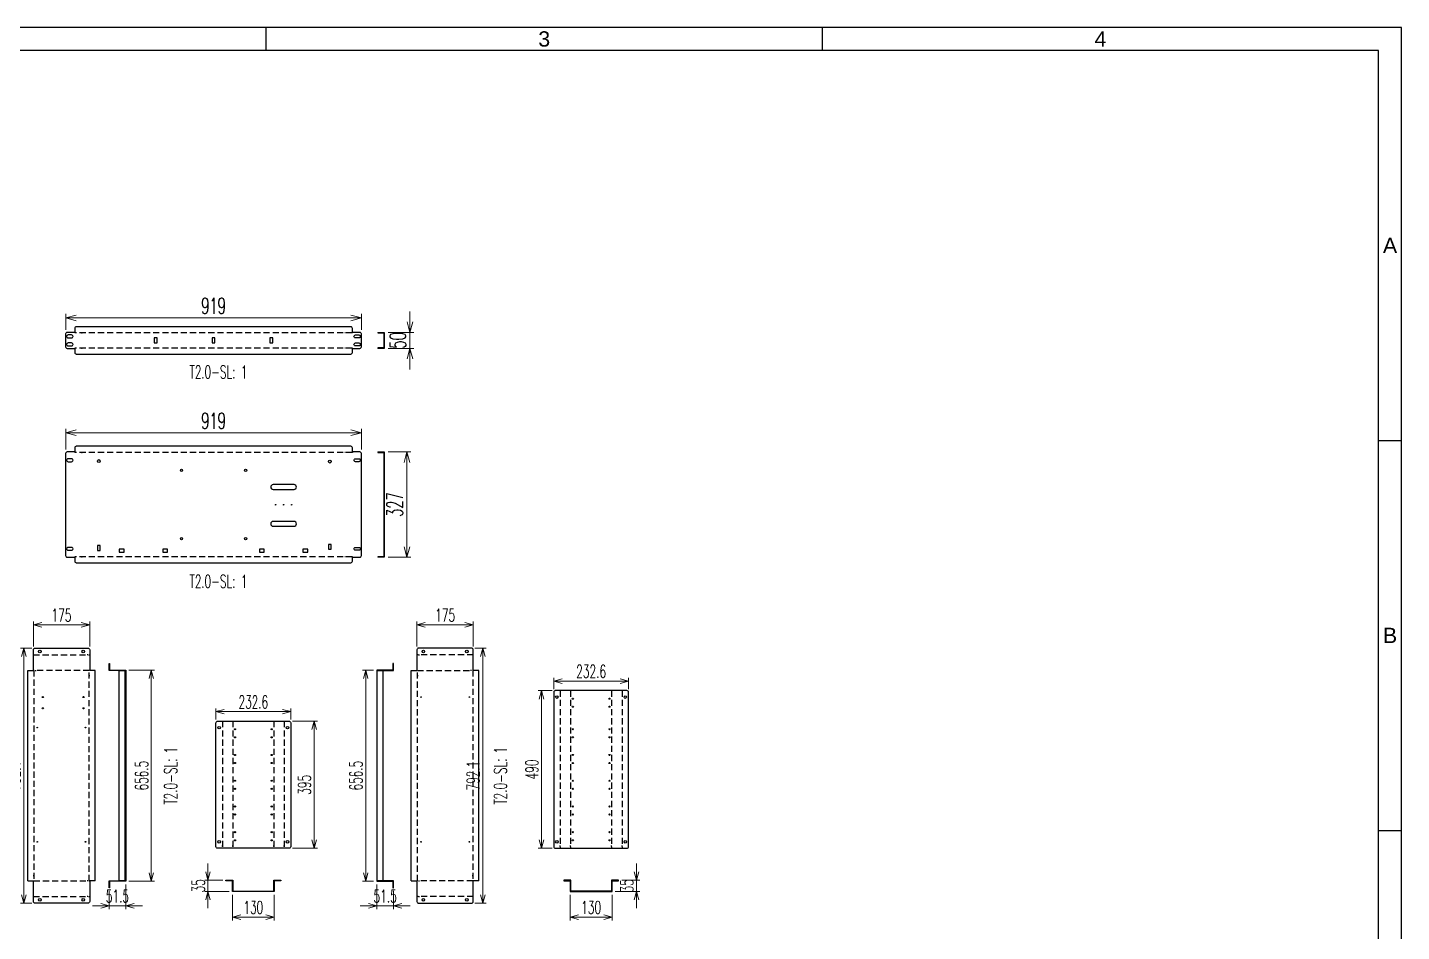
# Model space of a CAD drawing. Header units: millimetres. Extents: x 173893 to 258446, y -176540 to -123824.
# Drawn here: x 207822 to 212092, y -152396 to -149587 of the extents above; entities that cross this region are included whole.
import ezdxf
from ezdxf.enums import TextEntityAlignment as Align

# ---------------------------------------------------------------- set-up
doc = ezdxf.new("R2010")
doc.units = ezdxf.units.MM
doc.header["$LTSCALE"] = 3
doc.linetypes.add('HIDDEN', pattern=[9.525, 6.35, -3.175])
for name, color, linetype in [('@.DM. NÉT CHÍNH', 7, 'Continuous'), ('@.HIDDEN', 8, 'HIDDEN'), ('@.TEXT', 7, 'Continuous'), ('@.VISIBLE', 7, 'Continuous'), ('dim', 7, 'Continuous'), ('S-DIM', 7, 'Continuous')]:
    doc.layers.add(name, color=color, linetype=linetype)
doc.styles.add('Ann_w01', font='romans.shx', dxfattribs={"width": 0.6, "bigfont": 'chineset.shx'})
doc.styles.add('Arial', font='arial.ttf')
doc.dimstyles.new('Dim 01_SC20', dxfattribs={"dimscale": 20, "dimtxt": 2, "dimasz": 1.3, "dimexe": 0.5, "dimexo": 0.5, "dimgap": 0.5, "dimtad": 1, "dimdec": 1, "dimzin": 12, "dimdsep": 46, "dimtxsty": 'Ann_w01', "dimblk": 'OPEN30', "dimcen": 1.5, "dimclrd": 6, "dimclre": 6, "dimclrt": 3, "dimadec": 1, "dimazin": 3, "dimtm": 1e-09, "dimtfac": 1, "dimtdec": 1, "dimtix": 1, "dimtmove": 0, "dimatfit": 3, "dimldrblk": 'OPEN30', "dimfxl": 1, "dimtolj": 1, "dimlwd": 0, "dimlwe": 0, "dimarcsym": 0})
doc.dimstyles.new('Dim 01_SC25', dxfattribs={"dimscale": 25, "dimtxt": 2, "dimasz": 1.3, "dimexe": 0.5, "dimexo": 0.5, "dimgap": 0.5, "dimtad": 1, "dimdec": 1, "dimzin": 12, "dimdsep": 46, "dimtxsty": 'Ann_w01', "dimblk": 'OPEN30', "dimcen": 1.5, "dimclrd": 6, "dimclre": 6, "dimclrt": 3, "dimadec": 1, "dimazin": 3, "dimtm": 1e-09, "dimtfac": 1, "dimtdec": 1, "dimtix": 1, "dimtmove": 0, "dimatfit": 3, "dimldrblk": 'OPEN30', "dimfxl": 1, "dimtolj": 1, "dimlwd": 0, "dimlwe": 0, "dimarcsym": 0})

# ---------------------------------------------------------------- blocks, each defined once
blk = doc.blocks.new('Oval 20x9')
at = {"layer": '@.VISIBLE', "color": 2}
blk.add_lwpolyline([(-5.5, -4.5), (5.5, -4.5, 0.414214), (10, 0), (10, 0, 0.414214), (5.5, 4.5), (-5.5, 4.5, 0.414214), (-10, 0), (-10, 0, 0.414214)], format="xyb", close=True, dxfattribs=at)
blk = doc.blocks.new('_Open30')
at = {"color": 0, "linetype": 'ByBlock', "lineweight": -2}
for p, q in [((-1, 0.27), (0, 0)), ((0, 0), (-1, -0.27)), ((0, 0), (-1, 0))]:
    blk.add_line(p, q, dxfattribs=at)
blk = doc.blocks.new('*D172')
at = {"layer": '@.DM. NÉT CHÍNH', "color": 6, "linetype": 'Continuous', "lineweight": 0, "transparency": 16777216}
for p, q in [((209009.9, -150501.3), (209009.9, -150468.8)), ((208942.5, -150533.8), (209022.4, -150533.8)), ((209009.9, -150533.8), (209009.9, -150583.8)), ((208942.5, -150583.8), (209022.4, -150583.8)), ((209009.9, -150616.3), (209009.9, -150648.8))]:
    blk.add_line(p, q, dxfattribs=at)
at = {"layer": 'Defpoints', "color": 0, "linetype": 'Continuous', "transparency": 16777216}
for p in [(208930, -150533.8), (208930, -150583.8), (209009.9, -150583.8)]:
    blk.add_point(p, dxfattribs=at)
at = {"layer": '@.DM. NÉT CHÍNH', "color": 6, "linetype": 'Continuous', "lineweight": 0, "transparency": 16777216, "xscale": 32.5, "yscale": 32.5, "zscale": 32.5}
for p, rotation in [((209009.9, -150533.8), 270), ((209009.9, -150583.8), 90)]:
    blk.add_blockref('_Open30', p, dxfattribs=dict(at, rotation=rotation))
at = {"layer": '@.DM. NÉT CHÍNH', "color": 3, "linetype": 'Continuous', "transparency": 16777216, "insert": (208972.4, -150558.8), "char_height": 50, "attachment_point": 5, "rotation": 90, "style": 'Ann_w01'}
blk.add_mtext('\\A1;50', dxfattribs=at)
blk = doc.blocks.new('*D173')
at = {"layer": 'Defpoints', "color": 0, "transparency": 16777216}
for p in [(208126.8, -151583.1), (208206.3, -151583.1), (208126.8, -152239.6)]:
    blk.add_point(p, dxfattribs=at)
at = {"layer": 'dim', "color": 6, "lineweight": 0, "transparency": 16777216}
for p, q in [((208136.8, -151583.1), (208216.3, -151583.1)), ((208206.3, -152213.6), (208206.3, -151609.1)), ((208136.8, -152239.6), (208216.3, -152239.6))]:
    blk.add_line(p, q, dxfattribs=at)
at = {"layer": 'dim', "color": 6, "lineweight": 0, "transparency": 16777216, "xscale": 26, "yscale": 26, "zscale": 26}
for p, rotation in [((208206.3, -151583.1), 90), ((208206.3, -152239.6), 270)]:
    blk.add_blockref('_Open30', p, dxfattribs=dict(at, rotation=rotation))
at = {"layer": 'dim', "color": 3, "transparency": 16777216, "insert": (208176.3, -151911.3), "char_height": 40, "attachment_point": 5, "rotation": 90, "style": 'Ann_w01'}
blk.add_mtext('\\A1;656.5', dxfattribs=at)
blk = doc.blocks.new('*D174')
at = {"layer": 'Defpoints', "color": 0, "transparency": 16777216}
for p in [(208075.3, -152259.6), (208126.8, -152239.6), (208126.8, -152315.7)]:
    blk.add_point(p, dxfattribs=at)
at = {"layer": 'dim', "color": 6, "lineweight": 0, "transparency": 16777216}
for p, q in [((208126.8, -152249.6), (208126.8, -152325.7)), ((208075.3, -152269.6), (208075.3, -152325.7)), ((208049.3, -152315.7), (208023.3, -152315.7)), ((208075.3, -152315.7), (208126.8, -152315.7)), ((208152.8, -152315.7), (208178.8, -152315.7))]:
    blk.add_line(p, q, dxfattribs=at)
at = {"layer": 'dim', "color": 6, "lineweight": 0, "transparency": 16777216, "xscale": 26, "yscale": 26, "zscale": 26}
blk.add_blockref('_Open30', (208075.3, -152315.7), dxfattribs=at)
at = {"layer": 'dim', "color": 6, "lineweight": 0, "transparency": 16777216, "xscale": 26, "yscale": 26, "zscale": 26, "rotation": 180}
blk.add_blockref('_Open30', (208126.8, -152315.7), dxfattribs=at)
at = {"layer": 'dim', "color": 3, "transparency": 16777216, "insert": (208101, -152285.7), "char_height": 40, "attachment_point": 5, "style": 'Ann_w01'}
blk.add_mtext('\\A1;51.5', dxfattribs=at)
blk = doc.blocks.new('*D175')
at = {"layer": 'Defpoints', "color": 0, "transparency": 16777216}
for p in [(207839.9, -151442.6), (207839.9, -151520.3), (208014.9, -151520.3)]:
    blk.add_point(p, dxfattribs=at)
at = {"layer": 'dim', "color": 6, "lineweight": 0, "transparency": 16777216}
for p, q in [((207839.9, -151510.3), (207839.9, -151432.6)), ((207988.9, -151442.6), (207865.9, -151442.6)), ((208014.9, -151510.3), (208014.9, -151432.6))]:
    blk.add_line(p, q, dxfattribs=at)
at = {"layer": 'dim', "color": 6, "lineweight": 0, "transparency": 16777216, "xscale": 26, "yscale": 26, "zscale": 26, "rotation": 180}
blk.add_blockref('_Open30', (207839.9, -151442.6), dxfattribs=at)
at = {"layer": 'dim', "color": 6, "lineweight": 0, "transparency": 16777216, "xscale": 26, "yscale": 26, "zscale": 26}
blk.add_blockref('_Open30', (208014.9, -151442.6), dxfattribs=at)
at = {"layer": 'dim', "color": 3, "transparency": 16777216, "insert": (207927.4, -151412.6), "char_height": 40, "attachment_point": 5, "style": 'Ann_w01'}
blk.add_mtext('\\A1;175', dxfattribs=at)
blk = doc.blocks.new('*D176')
at = {"layer": 'Defpoints', "color": 0, "transparency": 16777216}
for p in [(207844.9, -151515.3), (207810.3, -152307.4), (207844.9, -152307.4)]:
    blk.add_point(p, dxfattribs=at)
at = {"layer": 'dim', "color": 6, "lineweight": 0, "transparency": 16777216}
for p, q in [((207834.9, -151515.3), (207800.3, -151515.3)), ((207810.3, -151541.3), (207810.3, -152281.4)), ((207834.9, -152307.4), (207800.3, -152307.4))]:
    blk.add_line(p, q, dxfattribs=at)
at = {"layer": 'dim', "color": 6, "lineweight": 0, "transparency": 16777216, "xscale": 26, "yscale": 26, "zscale": 26}
for p, rotation in [((207810.3, -151515.3), 90), ((207810.3, -152307.4), 270)]:
    blk.add_blockref('_Open30', p, dxfattribs=dict(at, rotation=rotation))
at = {"layer": 'dim', "color": 3, "transparency": 16777216, "insert": (207780.3, -151911.3), "char_height": 40, "attachment_point": 5, "rotation": 90, "style": 'Ann_w01'}
blk.add_mtext('\\A1;792.1', dxfattribs=at)
blk = doc.blocks.new('*D177')
at = {"layer": 'Defpoints', "color": 0, "transparency": 16777216}
for p in [(208458.5, -152271.4), (208588.5, -152271.4), (208588.5, -152350.9)]:
    blk.add_point(p, dxfattribs=at)
at = {"layer": 'dim', "color": 6, "lineweight": 0, "transparency": 16777216}
for p, q in [((208458.5, -152281.4), (208458.5, -152360.9)), ((208588.5, -152281.4), (208588.5, -152360.9)), ((208484.5, -152350.9), (208562.5, -152350.9))]:
    blk.add_line(p, q, dxfattribs=at)
at = {"layer": 'dim', "color": 6, "lineweight": 0, "transparency": 16777216, "xscale": 26, "yscale": 26, "zscale": 26, "rotation": 180}
blk.add_blockref('_Open30', (208458.5, -152350.9), dxfattribs=at)
at = {"layer": 'dim', "color": 6, "lineweight": 0, "transparency": 16777216, "xscale": 26, "yscale": 26, "zscale": 26}
blk.add_blockref('_Open30', (208588.5, -152350.9), dxfattribs=at)
at = {"layer": 'dim', "color": 3, "transparency": 16777216, "insert": (208523.5, -152320.9), "char_height": 40, "attachment_point": 5, "style": 'Ann_w01'}
blk.add_mtext('\\A1;130', dxfattribs=at)
blk = doc.blocks.new('*D178')
at = {"layer": 'Defpoints', "color": 0, "transparency": 16777216}
for p in [(208438.5, -152236.4), (208382.4, -152271.4), (208458.5, -152271.4)]:
    blk.add_point(p, dxfattribs=at)
at = {"layer": 'dim', "color": 6, "lineweight": 0, "transparency": 16777216}
for p, q in [((208382.4, -152210.4), (208382.4, -152184.4)), ((208428.5, -152236.4), (208372.4, -152236.4)), ((208382.4, -152236.4), (208382.4, -152271.4)), ((208448.5, -152271.4), (208372.4, -152271.4)), ((208382.4, -152297.4), (208382.4, -152323.4))]:
    blk.add_line(p, q, dxfattribs=at)
at = {"layer": 'dim', "color": 6, "lineweight": 0, "transparency": 16777216, "xscale": 26, "yscale": 26, "zscale": 26}
for p, rotation in [((208382.4, -152236.4), 270), ((208382.4, -152271.4), 90)]:
    blk.add_blockref('_Open30', p, dxfattribs=dict(at, rotation=rotation))
at = {"layer": 'dim', "color": 3, "transparency": 16777216, "insert": (208352.4, -152253.9), "char_height": 40, "attachment_point": 5, "rotation": 90, "style": 'Ann_w01'}
blk.add_mtext('\\A1;35', dxfattribs=at)
blk = doc.blocks.new('*D179')
at = {"layer": 'Defpoints', "color": 0, "transparency": 16777216}
for p in [(208634.8, -151742.1), (208712.4, -151742.1), (208634.8, -152137.1)]:
    blk.add_point(p, dxfattribs=at)
at = {"layer": 'dim', "color": 6, "lineweight": 0, "transparency": 16777216}
for p, q in [((208644.8, -151742.1), (208722.4, -151742.1)), ((208712.4, -152111.1), (208712.4, -151768.1)), ((208644.8, -152137.1), (208722.4, -152137.1))]:
    blk.add_line(p, q, dxfattribs=at)
at = {"layer": 'dim', "color": 6, "lineweight": 0, "transparency": 16777216, "xscale": 26, "yscale": 26, "zscale": 26}
for p, rotation in [((208712.4, -151742.1), 90), ((208712.4, -152137.1), 270)]:
    blk.add_blockref('_Open30', p, dxfattribs=dict(at, rotation=rotation))
at = {"layer": 'dim', "color": 3, "transparency": 16777216, "insert": (208682.4, -151939.6), "char_height": 40, "attachment_point": 5, "rotation": 90, "style": 'Ann_w01'}
blk.add_mtext('\\A1;395', dxfattribs=at)
blk = doc.blocks.new('*D180')
at = {"layer": 'Defpoints', "color": 0, "transparency": 16777216}
for p in [(208407.2, -151712.4), (208407.2, -151747.1), (208639.8, -151747.1)]:
    blk.add_point(p, dxfattribs=at)
at = {"layer": 'dim', "color": 6, "lineweight": 0, "transparency": 16777216}
for p, q in [((208407.2, -151737.1), (208407.2, -151702.4)), ((208639.8, -151737.1), (208639.8, -151702.4)), ((208613.8, -151712.4), (208433.2, -151712.4))]:
    blk.add_line(p, q, dxfattribs=at)
at = {"layer": 'dim', "color": 6, "lineweight": 0, "transparency": 16777216, "xscale": 26, "yscale": 26, "zscale": 26, "rotation": 180}
blk.add_blockref('_Open30', (208407.2, -151712.4), dxfattribs=at)
at = {"layer": 'dim', "color": 6, "lineweight": 0, "transparency": 16777216, "xscale": 26, "yscale": 26, "zscale": 26}
blk.add_blockref('_Open30', (208639.8, -151712.4), dxfattribs=at)
at = {"layer": 'dim', "color": 3, "transparency": 16777216, "insert": (208523.5, -151682.4), "char_height": 40, "attachment_point": 5, "style": 'Ann_w01'}
blk.add_mtext('\\A1;232.6', dxfattribs=at)
blk = doc.blocks.new('*D181')
at = {"layer": 'Defpoints', "color": 0, "transparency": 16777216}
for p in [(208872.6, -151583.1), (208907.2, -151583.1), (208907.2, -152239.6)]:
    blk.add_point(p, dxfattribs=at)
at = {"layer": 'dim', "color": 6, "lineweight": 0, "transparency": 16777216}
for p, q in [((208897.2, -151583.1), (208862.6, -151583.1)), ((208872.6, -152213.6), (208872.6, -151609.1)), ((208897.2, -152239.6), (208862.6, -152239.6))]:
    blk.add_line(p, q, dxfattribs=at)
at = {"layer": 'dim', "color": 6, "lineweight": 0, "transparency": 16777216, "xscale": 26, "yscale": 26, "zscale": 26}
for p, rotation in [((208872.6, -151583.1), 90), ((208872.6, -152239.6), 270)]:
    blk.add_blockref('_Open30', p, dxfattribs=dict(at, rotation=rotation))
at = {"layer": 'dim', "color": 3, "transparency": 16777216, "insert": (208842.6, -151911.3), "char_height": 40, "attachment_point": 5, "rotation": 90, "style": 'Ann_w01'}
blk.add_mtext('\\A1;656.5', dxfattribs=at)
blk = doc.blocks.new('*D182')
at = {"layer": 'Defpoints', "color": 0, "transparency": 16777216}
for p in [(208907.2, -152239.6), (208958.7, -152259.6), (208907.2, -152315.7)]:
    blk.add_point(p, dxfattribs=at)
at = {"layer": 'dim', "color": 6, "lineweight": 0, "transparency": 16777216}
for p, q in [((208907.2, -152249.6), (208907.2, -152325.7)), ((208958.7, -152269.6), (208958.7, -152325.7)), ((208881.2, -152315.7), (208855.2, -152315.7)), ((208958.7, -152315.7), (208907.2, -152315.7)), ((208984.7, -152315.7), (209010.7, -152315.7))]:
    blk.add_line(p, q, dxfattribs=at)
at = {"layer": 'dim', "color": 6, "lineweight": 0, "transparency": 16777216, "xscale": 26, "yscale": 26, "zscale": 26}
blk.add_blockref('_Open30', (208907.2, -152315.7), dxfattribs=at)
at = {"layer": 'dim', "color": 6, "lineweight": 0, "transparency": 16777216, "xscale": 26, "yscale": 26, "zscale": 26, "rotation": 180}
blk.add_blockref('_Open30', (208958.7, -152315.7), dxfattribs=at)
at = {"layer": 'dim', "color": 3, "transparency": 16777216, "insert": (208933, -152285.7), "char_height": 40, "attachment_point": 5, "style": 'Ann_w01'}
blk.add_mtext('\\A1;51.5', dxfattribs=at)
blk = doc.blocks.new('*D183')
at = {"layer": 'Defpoints', "color": 0, "transparency": 16777216}
for p in [(209206.8, -151442.6), (209031.8, -151520.3), (209206.8, -151520.3)]:
    blk.add_point(p, dxfattribs=at)
at = {"layer": 'dim', "color": 6, "lineweight": 0, "transparency": 16777216}
for p, q in [((209031.8, -151510.3), (209031.8, -151432.6)), ((209057.8, -151442.6), (209180.8, -151442.6)), ((209206.8, -151510.3), (209206.8, -151432.6))]:
    blk.add_line(p, q, dxfattribs=at)
at = {"layer": 'dim', "color": 6, "lineweight": 0, "transparency": 16777216, "xscale": 26, "yscale": 26, "zscale": 26, "rotation": 180}
blk.add_blockref('_Open30', (209031.8, -151442.6), dxfattribs=at)
at = {"layer": 'dim', "color": 6, "lineweight": 0, "transparency": 16777216, "xscale": 26, "yscale": 26, "zscale": 26}
blk.add_blockref('_Open30', (209206.8, -151442.6), dxfattribs=at)
at = {"layer": 'dim', "color": 3, "transparency": 16777216, "insert": (209119.3, -151412.6), "char_height": 40, "attachment_point": 5, "style": 'Ann_w01'}
blk.add_mtext('\\A1;175', dxfattribs=at)
blk = doc.blocks.new('*D184')
at = {"layer": 'Defpoints', "color": 0, "transparency": 16777216}
for p in [(209201.8, -151515.3), (209201.8, -152307.4), (209236.5, -152307.4)]:
    blk.add_point(p, dxfattribs=at)
at = {"layer": 'dim', "color": 6, "lineweight": 0, "transparency": 16777216}
for p, q in [((209211.8, -151515.3), (209246.5, -151515.3)), ((209236.5, -151541.3), (209236.5, -152281.4)), ((209211.8, -152307.4), (209246.5, -152307.4))]:
    blk.add_line(p, q, dxfattribs=at)
at = {"layer": 'dim', "color": 6, "lineweight": 0, "transparency": 16777216, "xscale": 26, "yscale": 26, "zscale": 26}
for p, rotation in [((209236.5, -151515.3), 90), ((209236.5, -152307.4), 270)]:
    blk.add_blockref('_Open30', p, dxfattribs=dict(at, rotation=rotation))
at = {"layer": 'dim', "color": 3, "transparency": 16777216, "insert": (209206.5, -151911.3), "char_height": 40, "attachment_point": 5, "rotation": 90, "style": 'Ann_w01'}
blk.add_mtext('\\A1;792.1', dxfattribs=at)
blk = doc.blocks.new('*D185')
at = {"layer": 'Defpoints', "color": 0, "transparency": 16777216}
for p in [(209508.2, -152271.4), (209638.2, -152271.4), (209508.2, -152350.9)]:
    blk.add_point(p, dxfattribs=at)
at = {"layer": 'dim', "color": 6, "lineweight": 0, "transparency": 16777216}
for p, q in [((209508.2, -152281.4), (209508.2, -152360.9)), ((209638.2, -152281.4), (209638.2, -152360.9)), ((209612.2, -152350.9), (209534.2, -152350.9))]:
    blk.add_line(p, q, dxfattribs=at)
at = {"layer": 'dim', "color": 6, "lineweight": 0, "transparency": 16777216, "xscale": 26, "yscale": 26, "zscale": 26, "rotation": 180}
blk.add_blockref('_Open30', (209508.2, -152350.9), dxfattribs=at)
at = {"layer": 'dim', "color": 6, "lineweight": 0, "transparency": 16777216, "xscale": 26, "yscale": 26, "zscale": 26}
blk.add_blockref('_Open30', (209638.2, -152350.9), dxfattribs=at)
at = {"layer": 'dim', "color": 3, "transparency": 16777216, "insert": (209573.2, -152320.9), "char_height": 40, "attachment_point": 5, "style": 'Ann_w01'}
blk.add_mtext('\\A1;130', dxfattribs=at)
blk = doc.blocks.new('*D186')
at = {"layer": 'Defpoints', "color": 0, "transparency": 16777216}
for p in [(209658.2, -152236.4), (209638.2, -152271.4), (209714.3, -152271.4)]:
    blk.add_point(p, dxfattribs=at)
at = {"layer": 'dim', "color": 6, "lineweight": 0, "transparency": 16777216}
for p, q in [((209714.3, -152210.4), (209714.3, -152184.4)), ((209668.2, -152236.4), (209724.3, -152236.4)), ((209714.3, -152236.4), (209714.3, -152271.4)), ((209648.2, -152271.4), (209724.3, -152271.4)), ((209714.3, -152297.4), (209714.3, -152323.4))]:
    blk.add_line(p, q, dxfattribs=at)
at = {"layer": 'dim', "color": 6, "lineweight": 0, "transparency": 16777216, "xscale": 26, "yscale": 26, "zscale": 26}
for p, rotation in [((209714.3, -152236.4), 270), ((209714.3, -152271.4), 90)]:
    blk.add_blockref('_Open30', p, dxfattribs=dict(at, rotation=rotation))
at = {"layer": 'dim', "color": 3, "transparency": 16777216, "insert": (209684.3, -152253.9), "char_height": 40, "attachment_point": 5, "rotation": 90, "style": 'Ann_w01'}
blk.add_mtext('\\A1;35', dxfattribs=at)
blk = doc.blocks.new('*D187')
at = {"layer": 'Defpoints', "color": 0, "transparency": 16777216}
for p in [(209419.1, -151647.1), (209461.9, -151647.1), (209461.9, -152137.1)]:
    blk.add_point(p, dxfattribs=at)
at = {"layer": 'dim', "color": 6, "lineweight": 0, "transparency": 16777216}
for p, q in [((209451.9, -151647.1), (209409.1, -151647.1)), ((209419.1, -152111.1), (209419.1, -151673.1)), ((209451.9, -152137.1), (209409.1, -152137.1))]:
    blk.add_line(p, q, dxfattribs=at)
at = {"layer": 'dim', "color": 6, "lineweight": 0, "transparency": 16777216, "xscale": 26, "yscale": 26, "zscale": 26}
for p, rotation in [((209419.1, -151647.1), 90), ((209419.1, -152137.1), 270)]:
    blk.add_blockref('_Open30', p, dxfattribs=dict(at, rotation=rotation))
at = {"layer": 'dim', "color": 3, "transparency": 16777216, "insert": (209389.1, -151892.1), "char_height": 40, "attachment_point": 5, "rotation": 90, "style": 'Ann_w01'}
blk.add_mtext('\\A1;490', dxfattribs=at)
blk = doc.blocks.new('*D188')
at = {"layer": 'Defpoints', "color": 0, "transparency": 16777216}
for p in [(209689.5, -151617.4), (209456.9, -151652.1), (209689.5, -151652.1)]:
    blk.add_point(p, dxfattribs=at)
at = {"layer": 'dim', "color": 6, "lineweight": 0, "transparency": 16777216}
for p, q in [((209456.9, -151642.1), (209456.9, -151607.4)), ((209482.9, -151617.4), (209663.5, -151617.4)), ((209689.5, -151642.1), (209689.5, -151607.4))]:
    blk.add_line(p, q, dxfattribs=at)
at = {"layer": 'dim', "color": 6, "lineweight": 0, "transparency": 16777216, "xscale": 26, "yscale": 26, "zscale": 26, "rotation": 180}
blk.add_blockref('_Open30', (209456.9, -151617.4), dxfattribs=at)
at = {"layer": 'dim', "color": 6, "lineweight": 0, "transparency": 16777216, "xscale": 26, "yscale": 26, "zscale": 26}
blk.add_blockref('_Open30', (209689.5, -151617.4), dxfattribs=at)
at = {"layer": 'dim', "color": 3, "transparency": 16777216, "insert": (209573.2, -151587.4), "char_height": 40, "attachment_point": 5, "style": 'Ann_w01'}
blk.add_mtext('\\A1;232.6', dxfattribs=at)
blk = doc.blocks.new('*D190')
at = {"layer": '@.DM. NÉT CHÍNH', "color": 6, "linetype": 'Continuous', "lineweight": 0, "transparency": 16777216}
for p, q in [((208942.5, -150905.3), (209013.1, -150905.3)), ((209000.6, -150937.8), (209000.6, -151199.8)), ((208942.5, -151232.3), (209013.1, -151232.3))]:
    blk.add_line(p, q, dxfattribs=at)
at = {"layer": 'Defpoints', "color": 0, "linetype": 'Continuous', "transparency": 16777216}
for p in [(208930, -150905.3), (208930, -151232.3), (209000.6, -151232.3)]:
    blk.add_point(p, dxfattribs=at)
at = {"layer": '@.DM. NÉT CHÍNH', "color": 6, "linetype": 'Continuous', "lineweight": 0, "transparency": 16777216, "xscale": 32.5, "yscale": 32.5, "zscale": 32.5}
for p, rotation in [((209000.6, -150905.3), 90), ((209000.6, -151232.3), 270)]:
    blk.add_blockref('_Open30', p, dxfattribs=dict(at, rotation=rotation))
at = {"layer": '@.DM. NÉT CHÍNH', "color": 3, "linetype": 'Continuous', "transparency": 16777216, "insert": (208963.1, -151068.8), "char_height": 50, "attachment_point": 5, "rotation": 90, "style": 'Ann_w01'}
blk.add_mtext('\\A1;327', dxfattribs=at)
blk = doc.blocks.new('KHUNG BAN VE (Made by Tung)')
at = {"layer": '@.VISIBLE', "color": 8}
for p, q in [((148.5, 207), (148.5, 210)), ((221.25, 207), (221.25, 210)), ((294, 156), (297, 156)), ((294, 105), (297, 105))]:
    blk.add_line(p, q, dxfattribs=at)
for points in [[(0, 0), (297, 0), (297, 210), (0, 210)], [(3, 3), (294, 3), (294, 207), (3, 207)]]:
    blk.add_lwpolyline(points, close=True, dxfattribs=at)
at = {"layer": '@.TEXT', "color": 1, "style": 'Arial'}
for s, p in [('3', (184.875, 208.5)), ('4', (257.625, 208.5)), ('A', (295.5, 181.5)), ('B', (295.5, 130.5))]:
    blk.add_text(s, height=2, dxfattribs=at).set_placement(p, align=Align.MIDDLE_CENTER)
for tag, height, p in [('DESIGNER_NAME', 2, (38, 15.5)), ('PROJECT_CODE', 2, (258.5, 15.5)), ('SCALE', 2, (289, 15.5)), ('APPROVED_NAME', 2, (38, 10.5)), ('CUSTOMER_NAME', 2, (258.5, 10.5)), ('PAGE', 2, (289, 10.5)), ('DRAWING_NAME', 4, (173, 8)), ('TOTAL', 2, (289, 5.5))]:
    blk.add_attdef(tag, text='', height=height, dxfattribs=at).set_placement(p, align=Align.MIDDLE_CENTER)
blk = doc.blocks.new('*D601')
at = {"layer": 'Defpoints', "color": 0, "linetype": 'Continuous', "transparency": 16777216}
for p in [(208859.3, -150489), (207940.3, -150538.8), (208859.3, -150538.8)]:
    blk.add_point(p, dxfattribs=at)
at = {"layer": 'S-DIM', "color": 6, "linetype": 'Continuous', "lineweight": 0, "transparency": 16777216}
for p, q in [((207940.3, -150526.3), (207940.3, -150476.5)), ((207972.8, -150489), (208826.8, -150489)), ((208859.3, -150526.3), (208859.3, -150476.5))]:
    blk.add_line(p, q, dxfattribs=at)
at = {"layer": 'S-DIM', "color": 6, "linetype": 'Continuous', "lineweight": 0, "transparency": 16777216, "xscale": 32.5, "yscale": 32.5, "zscale": 32.5, "rotation": 180}
blk.add_blockref('_Open30', (207940.3, -150489), dxfattribs=at)
at = {"layer": 'S-DIM', "color": 6, "linetype": 'Continuous', "lineweight": 0, "transparency": 16777216, "xscale": 32.5, "yscale": 32.5, "zscale": 32.5}
blk.add_blockref('_Open30', (208859.3, -150489), dxfattribs=at)
at = {"layer": 'S-DIM', "color": 3, "linetype": 'Continuous', "transparency": 16777216, "insert": (208399.8, -150451.5), "char_height": 50, "attachment_point": 5, "style": 'Ann_w01'}
blk.add_mtext('\\A1;919', dxfattribs=at)
blk = doc.blocks.new('*D602')
at = {"layer": 'Defpoints', "color": 0, "linetype": 'Continuous', "transparency": 16777216}
for p in [(208859.3, -150846), (207940.3, -150910.3), (208859.3, -150910.3)]:
    blk.add_point(p, dxfattribs=at)
at = {"layer": 'S-DIM', "color": 6, "linetype": 'Continuous', "lineweight": 0, "transparency": 16777216}
for p, q in [((207940.3, -150897.8), (207940.3, -150833.5)), ((207972.8, -150846), (208826.8, -150846)), ((208859.3, -150897.8), (208859.3, -150833.5))]:
    blk.add_line(p, q, dxfattribs=at)
at = {"layer": 'S-DIM', "color": 6, "linetype": 'Continuous', "lineweight": 0, "transparency": 16777216, "xscale": 32.5, "yscale": 32.5, "zscale": 32.5, "rotation": 180}
blk.add_blockref('_Open30', (207940.3, -150846), dxfattribs=at)
at = {"layer": 'S-DIM', "color": 6, "linetype": 'Continuous', "lineweight": 0, "transparency": 16777216, "xscale": 32.5, "yscale": 32.5, "zscale": 32.5}
blk.add_blockref('_Open30', (208859.3, -150846), dxfattribs=at)
at = {"layer": 'S-DIM', "color": 3, "linetype": 'Continuous', "transparency": 16777216, "insert": (208399.8, -150808.5), "char_height": 50, "attachment_point": 5, "style": 'Ann_w01'}
blk.add_mtext('\\A1;919', dxfattribs=at)

msp = doc.modelspace()

# ---------------------------------------------------------------- linework, layer by layer
for points in [[(208585.07, -151021.99), (208650.07, -151021.99, 0.4142136), (208657.57, -151014.49), (208657.57, -151014.49, 0.4142136), (208650.07, -151006.99), (208585.07, -151006.99, 0.4142136), (208577.57, -151014.49), (208577.57, -151014.49, 0.4142136)], [(208585.07, -151136.47), (208650.07, -151136.47, 0.4142136), (208657.57, -151128.97), (208657.57, -151128.97, 0.4142136), (208650.07, -151121.47), (208585.07, -151121.47, 0.4142136), (208577.57, -151128.97), (208577.57, -151128.97, 0.4142136)]]:
    msp.add_lwpolyline(points, format="xyb", close=True)
at = {"color": 1}
for centre in [(208043.27, -150933.84), (208761.27, -150935.34)]:
    msp.add_circle(centre, 4.5, dxfattribs=at)
at = {"layer": '@.DM. NÉT CHÍNH', "linetype": 'Continuous'}
for points in [[(208215.3, -150566.24), (208224.3, -150566.24), (208224.3, -150551.24), (208215.3, -150551.24)], [(208395.27, -150566.14), (208404.27, -150566.14), (208404.27, -150551.14), (208395.27, -150551.14)], [(208575.24, -150566.24), (208584.24, -150566.24), (208584.24, -150551.24), (208575.24, -150551.24)], [(208106.97, -151216.87), (208121.97, -151216.87), (208121.97, -151207.87), (208106.97, -151207.87)], [(208241.97, -151216.87), (208256.97, -151216.87), (208256.97, -151207.87), (208241.97, -151207.87)], [(208542.57, -151216.87), (208557.57, -151216.87), (208557.57, -151207.87), (208542.57, -151207.87)], [(208677.57, -151216.87), (208692.57, -151216.87), (208692.57, -151207.87), (208677.57, -151207.87)]]:
    msp.add_lwpolyline(points, close=True, dxfattribs=at)
at = {"layer": '@.DM. NÉT CHÍNH', "color": 1, "linetype": 'Continuous'}
for points in [[(208038.77, -151211.34), (208047.77, -151211.34), (208047.77, -151196.34), (208038.77, -151196.34)], [(208756.77, -151207.84), (208765.77, -151207.84), (208765.77, -151192.84), (208756.77, -151192.84)]]:
    msp.add_lwpolyline(points, close=True, dxfattribs=at)
at = {"layer": '@.DM. NÉT CHÍNH', "linetype": 'Continuous'}
for centre, radius in [((208300.27, -150962.56), 3.5), ((208499.27, -150962.56), 3.5), ((208592.57, -151069.51), 1), ((208617.57, -151069.51), 1), ((208642.57, -151069.51), 1), ((208300.27, -151174.56), 3.5), ((208499.27, -151174.56), 3.5), ((209044.78, -151667.06), 1), ((209194.78, -151667.06), 1), ((209516.16, -151672.06), 1.75), ((209516.16, -151697.06), 1.75), ((209630.16, -151672.06), 1.75), ((209630.16, -151697.06), 1.75), ((207851.96, -151762.06), 1), ((208001.96, -151762.06), 1), ((208466.5, -151767.06), 1.75), ((208466.5, -151792.06), 1.75), ((208580.5, -151767.06), 1.75), ((208580.5, -151792.06), 1.75), ((209516.16, -151767.06), 1.75), ((209516.16, -151792.06), 1.75), ((209630.16, -151767.06), 1.75), ((209630.16, -151792.06), 1.75), ((208466.5, -151847.06), 1.75), ((208466.5, -151872.06), 1.75), ((208580.5, -151847.06), 1.75), ((208580.5, -151872.06), 1.75), ((209516.16, -151847.06), 1.75), ((209516.16, -151872.06), 1.75), ((209630.16, -151847.06), 1.75), ((209630.16, -151872.06), 1.75), ((208466.5, -151927.06), 1.75), ((208466.5, -151952.06), 1.75), ((208580.5, -151927.06), 1.75), ((208580.5, -151952.06), 1.75), ((209516.16, -151927.06), 1.75), ((209516.16, -151952.06), 1.75), ((209630.16, -151927.06), 1.75), ((209630.16, -151952.06), 1.75), ((208466.5, -152007.06), 1.75), ((208580.5, -152007.06), 1.75), ((209516.16, -152007.06), 1.75), ((209630.16, -152007.06), 1.75), ((208466.5, -152032.06), 1.75), ((208580.5, -152032.06), 1.75), ((209516.16, -152032.06), 1.75), ((209630.16, -152032.06), 1.75), ((208466.5, -152087.06), 1.75), ((208580.5, -152087.06), 1.75), ((209516.16, -152087.06), 1.75), ((209630.16, -152087.06), 1.75), ((207851.96, -152117.06), 1), ((208001.96, -152117.06), 1), ((208466.5, -152112.06), 1.75), ((208580.5, -152112.06), 1.75), ((209044.78, -152117.06), 1), ((209194.78, -152117.06), 1), ((209516.16, -152112.06), 1.75), ((209630.16, -152112.06), 1.75)]:
    msp.add_circle(centre, radius, dxfattribs=at)
at = {"layer": '@.HIDDEN'}
for p, q in [((207839.91, -151535.46), (208014.91, -151535.46)), ((209206.83, -151535.46), (209031.83, -151535.46)), ((209477.06, -151647.06), (209477.06, -152137.06)), ((209509.46, -151647.06), (209509.46, -152137.06)), ((209636.86, -151647.06), (209636.86, -152137.06)), ((209669.26, -151647.06), (209669.26, -152137.06)), ((208427.4, -151742.06), (208427.4, -152137.06)), ((208459.8, -151742.06), (208459.8, -152137.06)), ((208587.2, -151742.06), (208587.2, -152137.06)), ((208619.6, -151742.06), (208619.6, -152137.06)), ((207839.91, -152287.16), (208014.91, -152287.16)), ((209206.83, -152287.16), (209031.83, -152287.16))]:
    msp.add_line(p, q, dxfattribs=at)
at = {"layer": '@.HIDDEN', "linetype": 'HIDDEN'}
for points in [[(208831.27, -150535.09), (207968.27, -150535.09)], [(208831.27, -150582.49), (207968.27, -150582.49)], [(208831.27, -150906.64), (207968.27, -150906.64)], [(208831.27, -151231.04), (207968.27, -151231.04)]]:
    msp.add_lwpolyline(points, dxfattribs=at)
at = {"layer": '@.HIDDEN'}
for points in [[(207841.21, -151584.36), (207841.21, -152238.26), (208013.61, -152238.26), (208013.61, -151584.36)], [(209205.53, -151584.36), (209205.53, -152238.26), (209033.13, -152238.26), (209033.13, -151584.36)]]:
    msp.add_lwpolyline(points, close=True, dxfattribs=at)
at = {"layer": '@.VISIBLE'}
for p, q in [((207968.27, -150533.79), (207968.27, -150535.09)), ((208831.27, -150533.79), (208831.27, -150535.09)), ((208909.99, -150533.79), (208909.99, -150535.29)), ((208929.99, -150546.29), (208928.49, -150546.29)), ((207968.27, -150583.79), (207968.27, -150582.49)), ((208831.27, -150583.79), (208831.27, -150582.49)), ((208909.99, -150582.29), (208909.99, -150583.79)), ((208929.99, -150571.29), (208928.49, -150571.29)), ((207968.27, -150905.34), (207968.27, -150906.64)), ((208831.27, -150905.34), (208831.27, -150906.64)), ((208909.99, -150905.34), (208909.99, -150906.84)), ((208929.99, -150931.34), (208928.49, -150931.34)), ((207968.27, -151232.34), (207968.27, -151231.04)), ((208831.27, -151232.34), (208831.27, -151231.04)), ((208909.99, -151230.84), (208909.99, -151232.34)), ((208929.99, -151206.34), (208928.49, -151206.34)), ((207822.51, -152237.76), (207822.51, -151584.86)), ((207822.51, -151584.86), (207839.91, -151584.86)), ((208032.31, -151584.86), (208014.91, -151584.86)), ((208032.31, -152237.76), (208032.31, -151584.86)), ((209014.43, -152237.76), (209014.43, -151584.86)), ((209014.43, -151584.86), (209031.83, -151584.86)), ((209224.23, -151584.86), (209206.83, -151584.86)), ((209224.23, -152237.76), (209224.23, -151584.86)), ((207822.51, -152237.76), (207839.91, -152237.76)), ((208032.31, -152237.76), (208014.91, -152237.76)), ((209014.43, -152237.76), (209031.83, -152237.76)), ((209224.23, -152237.76), (209206.83, -152237.76))]:
    msp.add_line(p, q, dxfattribs=at)
at = {"layer": '@.VISIBLE', "color": 1}
for p, q in [((207989.64, -150535.09), (207991.64, -150535.09)), ((208809.9, -150535.09), (208807.9, -150535.09)), ((207989.64, -150582.49), (207991.64, -150582.49)), ((208809.9, -150582.49), (208807.9, -150582.49)), ((207989.64, -150906.64), (207991.64, -150906.64)), ((208809.9, -150906.64), (208807.9, -150906.64)), ((207989.64, -151231.04), (207991.64, -151231.04)), ((208809.9, -151231.04), (208807.9, -151231.04)), ((207845.23, -151535.46), (207848.23, -151535.46)), ((208009.59, -151535.46), (208006.59, -151535.46)), ((209037.15, -151535.46), (209040.15, -151535.46)), ((209201.51, -151535.46), (209198.51, -151535.46)), ((207841.21, -151599.09), (207841.21, -151602.09)), ((207845.23, -151584.36), (207848.23, -151584.36)), ((208009.59, -151584.36), (208006.59, -151584.36)), ((208013.61, -151599.09), (208013.61, -151602.09)), ((209033.13, -151599.09), (209033.13, -151602.09)), ((209037.15, -151584.36), (209040.15, -151584.36)), ((209201.51, -151584.36), (209198.51, -151584.36)), ((209205.53, -151599.09), (209205.53, -151602.09)), ((209477.06, -151652.38), (209477.06, -151655.38)), ((209509.46, -151652.38), (209509.46, -151655.38)), ((209636.86, -151652.38), (209636.86, -151655.38)), ((209669.26, -151652.38), (209669.26, -151655.38)), ((208427.4, -151747.38), (208427.4, -151750.38)), ((208459.8, -151747.38), (208459.8, -151750.38)), ((208587.2, -151747.38), (208587.2, -151750.38)), ((208619.6, -151747.38), (208619.6, -151750.38)), ((208427.4, -152131.73), (208427.4, -152128.73)), ((208459.8, -152131.73), (208459.8, -152128.73)), ((208587.2, -152131.73), (208587.2, -152128.73)), ((208619.6, -152131.73), (208619.6, -152128.73)), ((209477.06, -152131.73), (209477.06, -152128.73)), ((209509.46, -152131.73), (209509.46, -152128.73)), ((209636.86, -152131.73), (209636.86, -152128.73)), ((209669.26, -152131.73), (209669.26, -152128.73)), ((207841.21, -152223.53), (207841.21, -152220.53)), ((208013.61, -152223.53), (208013.61, -152220.53)), ((209033.13, -152223.53), (209033.13, -152220.53)), ((209205.53, -152223.53), (209205.53, -152220.53)), ((207845.23, -152238.26), (207848.23, -152238.26)), ((208009.59, -152238.26), (208006.59, -152238.26)), ((209037.15, -152238.26), (209040.15, -152238.26)), ((209201.51, -152238.26), (209198.51, -152238.26)), ((207845.23, -152287.16), (207848.23, -152287.16)), ((208009.59, -152287.16), (208006.59, -152287.16)), ((209037.15, -152287.16), (209040.15, -152287.16)), ((209201.51, -152287.16), (209198.51, -152287.16))]:
    msp.add_line(p, q, dxfattribs=at)
at = {"layer": '@.VISIBLE'}
for points in [[(207968.27, -150533.79), (207945.27, -150533.79, 0.4142136), (207940.27, -150538.79), (207940.27, -150578.79, 0.4142136), (207945.27, -150583.79), (207968.27, -150583.79)], [(208831.27, -150533.79), (208831.27, -150521.39, 0.4142136), (208826.27, -150516.39), (207973.27, -150516.39, 0.4142136), (207968.27, -150521.39), (207968.27, -150533.79)], [(208831.27, -150583.79), (208854.27, -150583.79, 0.4142136), (208859.27, -150578.79), (208859.27, -150538.79, 0.4142136), (208854.27, -150533.79), (208831.27, -150533.79)], [(207968.27, -150583.79), (207968.27, -150596.19, 0.4142136), (207973.27, -150601.19), (208826.27, -150601.19, 0.4142136), (208831.27, -150596.19), (208831.27, -150583.79)], [(208831.27, -150905.34), (208831.27, -150892.94, 0.4142136), (208826.27, -150887.94), (207973.27, -150887.94, 0.4142136), (207968.27, -150892.94), (207968.27, -150905.34)], [(207968.27, -150905.34), (207945.27, -150905.34, 0.4142136), (207940.27, -150910.34), (207940.27, -151227.34, 0.4142136), (207945.27, -151232.34), (207968.27, -151232.34)], [(208831.27, -151232.34), (208854.27, -151232.34, 0.4142136), (208859.27, -151227.34), (208859.27, -150910.34, 0.4142136), (208854.27, -150905.34), (208831.27, -150905.34)], [(207968.27, -151232.34), (207968.27, -151244.74, 0.4142136), (207973.27, -151249.74), (208826.27, -151249.74, 0.4142136), (208831.27, -151244.74), (208831.27, -151232.34)], [(207839.91, -151584.86), (207839.91, -151520.26, -0.4142136), (207844.91, -151515.26), (208009.91, -151515.26, -0.4142136), (208014.91, -151520.26), (208014.91, -151584.86)], [(209206.83, -151584.86), (209206.83, -151520.26, 0.4142136), (209201.83, -151515.26), (209036.83, -151515.26, 0.4142136), (209031.83, -151520.26), (209031.83, -151584.86)], [(208014.91, -152237.76), (208014.91, -152302.36, -0.4142136), (208009.91, -152307.36), (207844.91, -152307.36, -0.4142136), (207839.91, -152302.36), (207839.91, -152237.76)], [(209031.83, -152237.76), (209031.83, -152302.36, 0.4142136), (209036.83, -152307.36), (209201.83, -152307.36, 0.4142136), (209206.83, -152302.36), (209206.83, -152237.76)]]:
    msp.add_lwpolyline(points, format="xyb", dxfattribs=at)
for points in [[(208909.99, -150533.79), (208929.99, -150533.79), (208929.99, -150583.79), (208909.99, -150583.79)], [(208909.99, -150535.29), (208928.49, -150535.29), (208928.49, -150582.29), (208909.99, -150582.29)], [(208909.99, -150905.34), (208929.99, -150905.34), (208929.99, -151232.34), (208909.99, -151232.34)], [(208909.99, -150906.84), (208928.49, -150906.84), (208928.49, -151230.84), (208909.99, -151230.84)], [(208125.27, -152237.76), (208106.77, -152237.76), (208106.77, -151584.86), (208125.27, -151584.86)], [(208908.7, -152237.76), (208927.2, -152237.76), (208927.2, -151584.86), (208908.7, -151584.86)]]:
    msp.add_lwpolyline(points, dxfattribs=at)
for points in [[(208076.77, -151563.06), (208076.77, -151583.06), (208126.77, -151583.06), (208126.77, -152239.56), (208076.77, -152239.56), (208076.77, -152259.56), (208075.27, -152259.56), (208075.27, -152238.06), (208125.27, -152238.06), (208125.27, -151584.56), (208075.27, -151584.56), (208075.27, -151563.06)], [(208957.2, -151563.06), (208957.2, -151583.06), (208907.2, -151583.06), (208907.2, -152239.56), (208957.2, -152239.56), (208957.2, -152259.56), (208958.7, -152259.56), (208958.7, -152238.06), (208908.7, -152238.06), (208908.7, -151584.56), (208958.7, -151584.56), (208958.7, -151563.06)], [(208608.5, -152237.88), (208588.5, -152237.88), (208588.5, -152271.38), (208458.5, -152271.38), (208458.5, -152237.88), (208438.5, -152237.88), (208438.5, -152236.38), (208460, -152236.38), (208460, -152269.88), (208587, -152269.88), (208587, -152236.38), (208608.5, -152236.38)], [(209488.16, -152237.88), (209508.16, -152237.88), (209508.16, -152271.38), (209638.16, -152271.38), (209638.16, -152237.88), (209658.16, -152237.88), (209658.16, -152236.38), (209636.66, -152236.38), (209636.66, -152269.88), (209509.66, -152269.88), (209509.66, -152236.38), (209488.16, -152236.38)]]:
    msp.add_lwpolyline(points, close=True, dxfattribs=at)
for points in [[(209456.86, -151652.06), (209456.86, -152132.06, 0.4142136), (209461.86, -152137.06), (209684.46, -152137.06, 0.4142136), (209689.46, -152132.06), (209689.46, -151652.06, 0.4142136), (209684.46, -151647.06), (209461.86, -151647.06, 0.4142136)], [(208639.8, -151747.06), (208639.8, -152132.06, -0.4142136), (208634.8, -152137.06), (208412.2, -152137.06, -0.4142136), (208407.2, -152132.06), (208407.2, -151747.06, -0.4142136), (208412.2, -151742.06), (208634.8, -151742.06, -0.4142136)]]:
    msp.add_lwpolyline(points, format="xyb", close=True, dxfattribs=at)
at = {"layer": '@.VISIBLE', "color": 2}
for centre in [(207859.91, -151525.26), (207994.91, -151525.26), (209051.83, -151525.26), (209186.83, -151525.26), (209466.86, -151667.06), (209679.46, -151667.06), (208417.2, -151762.06), (208629.8, -151762.06), (208417.2, -152117.06), (208629.8, -152117.06), (209466.86, -152117.06), (209679.46, -152117.06), (207859.91, -152297.36), (207994.91, -152297.36), (209051.83, -152297.36), (209186.83, -152297.36)]:
    msp.add_circle(centre, 4, dxfattribs=at)
at = {"layer": '@.VISIBLE'}
for centre in [(207869.16, -151667.06), (207995.66, -151667.06), (207869.16, -151702.06), (207995.66, -151702.06)]:
    msp.add_circle(centre, 1.75, dxfattribs=at)

# ---------------------------------------------------------------- block references
at = {"layer": '@.VISIBLE', "xscale": 23.76, "yscale": 23.76, "zscale": 23.76}
msp.add_blockref('KHUNG BAN VE (Made by Tung)', (205034.79, -154576.11), dxfattribs=at)
at = {"layer": '@.VISIBLE'}
for p in [(207953.27, -150546.29), (207953.27, -150571.29), (207953.27, -150931.34), (207953.27, -151206.34)]:
    msp.add_blockref('Oval 20x9', p, dxfattribs=at)
at = {"layer": '@.VISIBLE', "xscale": -1}
for p in [(208846.27, -150546.29), (208846.27, -150571.29), (208846.27, -150931.34), (208846.27, -151206.34)]:
    msp.add_blockref('Oval 20x9', p, dxfattribs=at)

# ---------------------------------------------------------------- texts
at = {"layer": '@.VISIBLE', "color": 1, "style": 'Ann_w01', "width": 0.6}
for p in [(208414.87, -150656.98), (208414.87, -151307.63)]:
    msp.add_text('T2.0-SL: 1', height=40, dxfattribs=at).set_placement(p, align=Align.MIDDLE_CENTER)
for p in [(208266.68, -151911.31), (209291.51, -151911.31)]:
    msp.add_text('T2.0-SL: 1', height=40, rotation=90, dxfattribs=at).set_placement(p, align=Align.MIDDLE_CENTER)

# ---------------------------------------------------------------- dimensions: what is measured, and where the dimension line sits
at = {"layer": '@.DM. NÉT CHÍNH', "linetype": 'Continuous'}
for base, p1, p2, picture, middle in [((209009.86, -150583.79), (208929.99, -150533.79), (208929.99, -150583.79), '*D172', (208972.36, -150558.79)), ((209000.63, -151232.34), (208929.99, -150905.34), (208929.99, -151232.34), '*D190', (208963.13, -151068.84))]:
    dim = msp.add_linear_dim(base=base, p1=p1, p2=p2, angle=90, dimstyle='Dim 01_SC25', dxfattribs=at)
    dim.commit()
    dim.dimension.update_dxf_attribs({"geometry": picture, "text_midpoint": middle})
at = {"layer": 'dim'}
for base, p1, p2, angle, picture, middle in [((207839.91, -151442.64), (208014.91, -151520.26), (207839.91, -151520.26), 180, '*D175', (207927.41, -151412.64)), ((207810.28, -152307.36), (207844.91, -151515.26), (207844.91, -152307.36), 90, '*D176', (207780.28, -151911.31)), ((209236.46, -152307.36), (209201.83, -151515.26), (209201.83, -152307.36), 90, '*D184', (209206.46, -151911.31)), ((209689.46, -151617.43), (209456.86, -151652.06), (209689.46, -151652.06), 180, '*D188', (209573.16, -151587.43)), ((208206.3, -151583.06), (208126.77, -152239.56), (208126.77, -151583.06), 90, '*D173', (208176.3, -151911.31)), ((208872.63, -151583.06), (208907.2, -152239.56), (208907.2, -151583.06), 90, '*D181', (208842.63, -151911.31)), ((209419.1, -151647.06), (209461.86, -152137.06), (209461.86, -151647.06), 90, '*D187', (209389.1, -151892.06)), ((208712.42, -151742.06), (208634.8, -152137.06), (208634.8, -151742.06), 90, '*D179', (208682.42, -151939.56)), ((208382.39, -152271.38), (208438.5, -152236.38), (208458.5, -152271.38), 90, '*D178', (208352.39, -152253.88)), ((209714.27, -152271.38), (209658.16, -152236.38), (209638.16, -152271.38), 90, '*D186', (209684.27, -152253.88)), ((208126.77, -152315.68), (208075.27, -152259.56), (208126.77, -152239.56), 180, '*D174', (208101.02, -152285.68)), ((209508.16, -152350.9), (209638.16, -152271.38), (209508.16, -152271.38), 180, '*D185', (209573.16, -152320.9))]:
    dim = msp.add_linear_dim(base=base, p1=p1, p2=p2, angle=angle, dimstyle='Dim 01_SC20', dxfattribs=at)
    dim.commit()
    dim.dimension.update_dxf_attribs({"geometry": picture, "text_midpoint": middle})
for base, p1, p2, picture, middle in [((209206.83, -151442.64), (209031.83, -151520.26), (209206.83, -151520.26), '*D183', (209119.33, -151412.64)), ((208407.2, -151712.43), (208639.8, -151747.06), (208407.2, -151747.06), '*D180', (208523.5, -151682.43)), ((208907.2, -152315.68), (208958.7, -152259.56), (208907.2, -152239.56), '*D182', (208932.95, -152285.68)), ((208588.5, -152350.9), (208458.5, -152271.38), (208588.5, -152271.38), '*D177', (208523.5, -152320.9))]:
    dim = msp.add_linear_dim(base=base, p1=p1, p2=p2, dimstyle='Dim 01_SC20', dxfattribs=at)
    dim.commit()
    dim.dimension.update_dxf_attribs({"geometry": picture, "text_midpoint": middle})
at = {"layer": 'S-DIM', "linetype": 'Continuous'}
for base, p1, p2, picture, middle in [((208859.27, -150488.96), (207940.27, -150538.79), (208859.27, -150538.79), '*D601', (208399.77, -150451.46)), ((208859.27, -150846.03), (207940.27, -150910.34), (208859.27, -150910.34), '*D602', (208399.77, -150808.53))]:
    dim = msp.add_linear_dim(base=base, p1=p1, p2=p2, dimstyle='Dim 01_SC25', dxfattribs=at)
    dim.commit()
    dim.dimension.update_dxf_attribs({"geometry": picture, "text_midpoint": middle})

doc.saveas('drawing.dxf')
